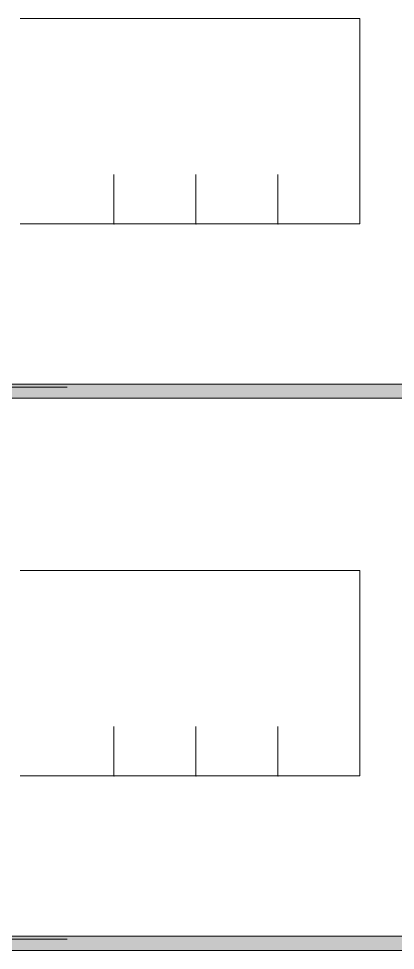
# Model space of a CAD drawing. Header units: millimetres. Extents: x -242231 to 419123, y -2399 to 525285.
# Drawn here: x -36700 to -35628, y 47468 to 50121 of the extents above; entities that cross this region are included whole.
import ezdxf

# ---------------------------------------------------------------- set-up
doc = ezdxf.new("R2010")
doc.units = ezdxf.units.MM
doc.layers.add('R-635 Töfluteikning', color=7, linetype='Continuous', lineweight=15)
doc.layers.add('R-635 Töfluteikning dinskinna', color=32, linetype='Continuous', lineweight=15)

msp = doc.modelspace()

# ---------------------------------------------------------------- hatches: boundary and pattern name
at = {"layer": 'R-635 Töfluteikning'}
h = msp.add_hatch(color=3, dxfattribs=at)
h.dxf.hatch_style = 1
h.paths.add_polyline_path([(-38051.788, 49080.164), (-38051.788, 49060.008), (-38051.788, 49039.852), (-34607.469, 49039.852), (-34607.469, 49060.008), (-34607.469, 49080.164)])
h = msp.add_hatch(color=3, dxfattribs=at)
h.dxf.hatch_style = 1
h.paths.add_polyline_path([(-38051.788, 47508.089), (-38051.788, 47487.933), (-38051.788, 47467.777), (-34607.469, 47467.777), (-34607.469, 47487.933), (-34607.469, 47508.089)])

# ---------------------------------------------------------------- linework, layer by layer
at = {"layer": 'R-635 Töfluteikning', "color": 3}
for p, q in [((-34607.469, 49080.164), (-38051.788, 49080.164)), ((-36562.331, 49071.424), (-36818.301, 49071.424)), ((-38051.788, 49039.852), (-34607.469, 49039.852)), ((-34607.469, 47508.089), (-38051.788, 47508.089)), ((-36562.331, 47499.258), (-36818.301, 47499.258)), ((-38051.788, 47467.777), (-34607.469, 47467.777))]:
    msp.add_line(p, q, dxfattribs=at)
at = {"layer": 'R-635 Töfluteikning dinskinna'}
for p, q in [((-35728.686, 50121.07), (-36696.326, 50121.07)), ((-35728.686, 49536.547), (-35728.686, 50121.07)), ((-36429.106, 49536.547), (-36429.106, 49677.639)), ((-36195.633, 49536.547), (-36195.633, 49677.639)), ((-35962.159, 49536.547), (-35962.159, 49677.639)), ((-36696.326, 49536.547), (-35728.686, 49536.547)), ((-35728.686, 48549.135), (-36696.326, 48549.135)), ((-35728.686, 47964.611), (-35728.686, 48549.135)), ((-36429.106, 47964.611), (-36429.106, 48105.703)), ((-36195.633, 47964.611), (-36195.633, 48105.703)), ((-35962.159, 47964.611), (-35962.159, 48105.703)), ((-36696.326, 47964.611), (-35728.686, 47964.611))]:
    msp.add_line(p, q, dxfattribs=at)
for p in [(-36429.106, 49536.547), (-36195.633, 49536.547), (-35962.159, 49536.547), (-36429.106, 47964.611), (-36195.633, 47964.611), (-35962.159, 47964.611)]:
    msp.add_point(p, dxfattribs=at)

doc.saveas('drawing.dxf')
